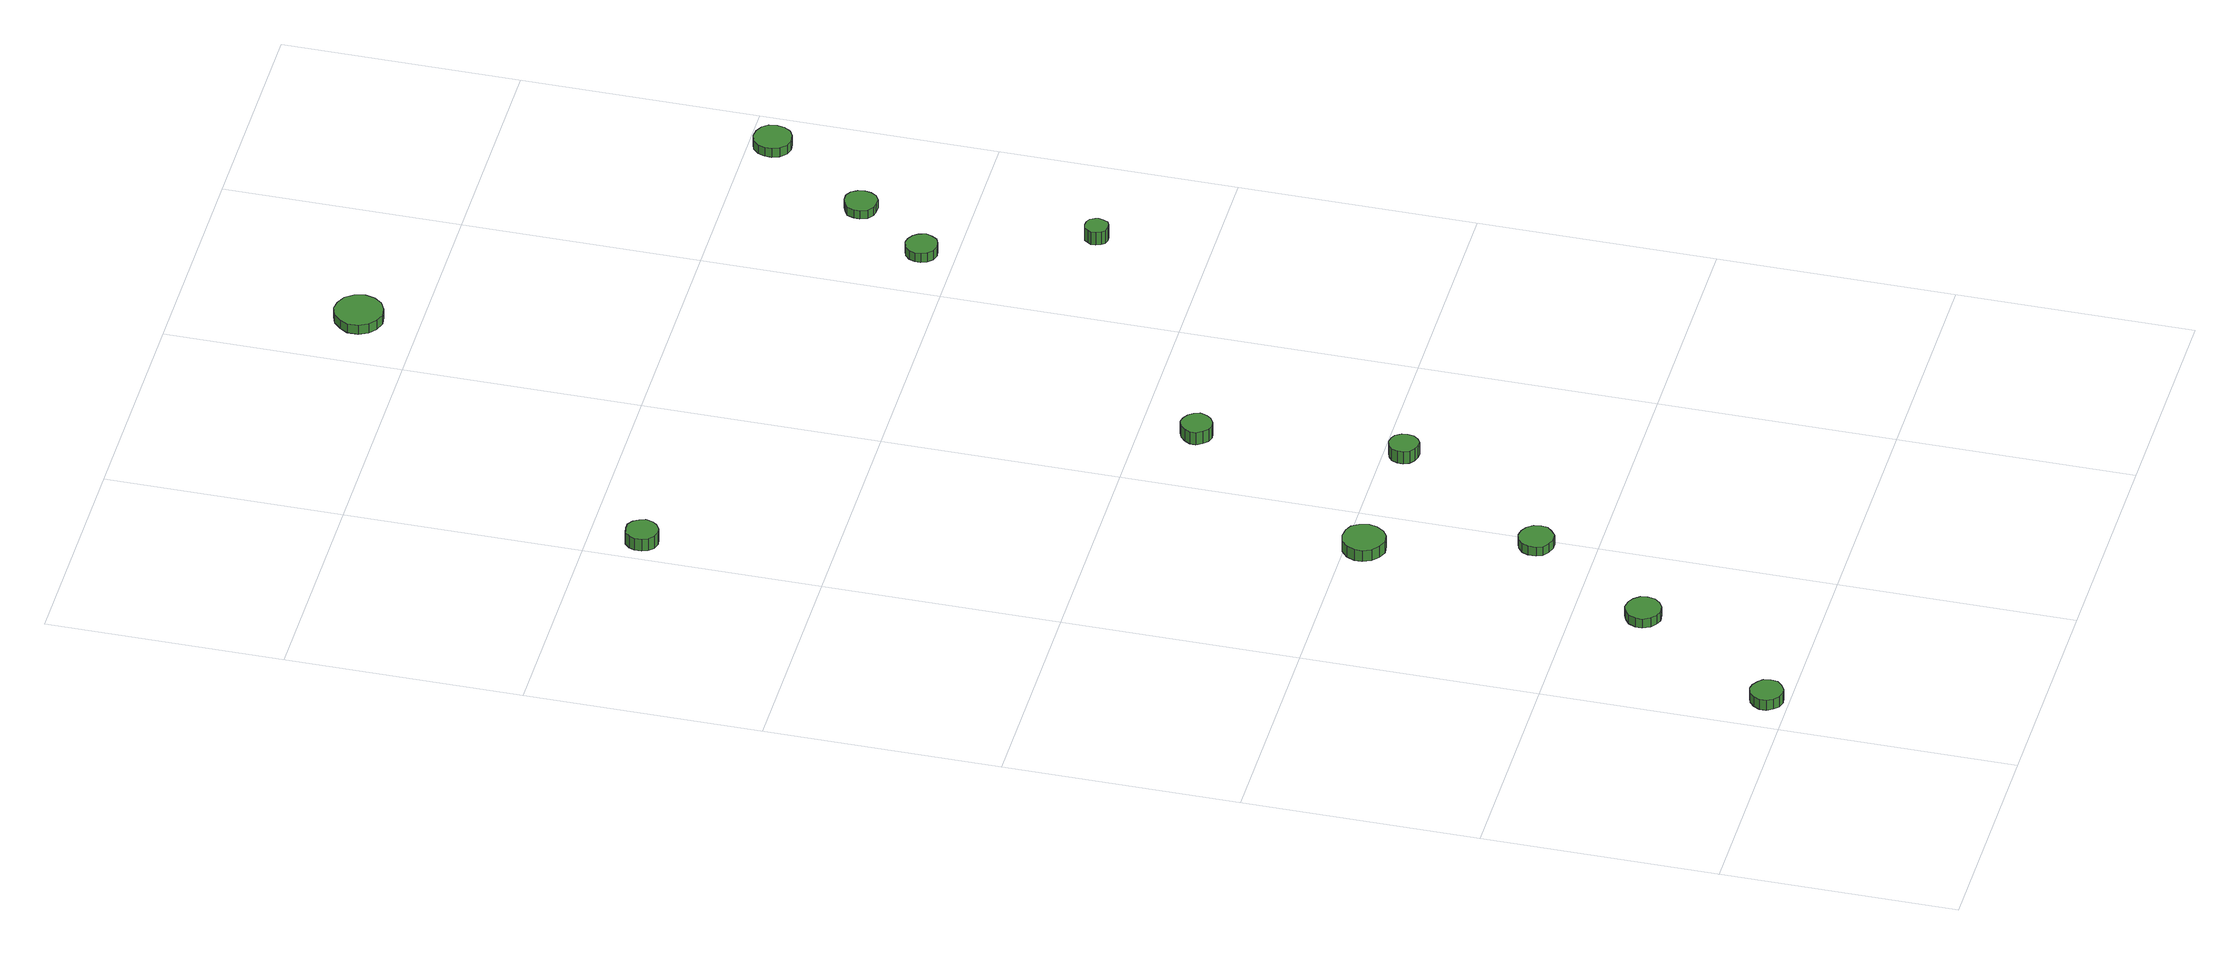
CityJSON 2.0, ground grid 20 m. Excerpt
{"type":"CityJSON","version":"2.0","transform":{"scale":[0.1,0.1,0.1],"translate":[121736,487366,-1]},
"CityObjects":{
"tree1":{"type":"SolitaryVegetationObject","attributes":{"function":"something"},"geometry":[{"type":"MultiSurface","lod":"1","boundaries":[[[0,1,2,3,4,5,6,7,8,9,10,11,12,13,14]],[[15,16,17,18,19,20,21,22,23,24,25,26,27,28,29]],[[0,29,28,1]],[[1,28,27,2]],[[2,27,26,3]],[[3,26,25,4]],[[4,25,24,5]],[[5,24,23,6]],[[6,23,22,7]],[[7,22,21,8]],[[8,21,20,9]],[[9,20,19,10]],[[10,19,18,11]],[[11,18,17,12]],[[12,17,16,13]],[[13,16,15,14]],[[14,15,29,0]]]}]},
"tree2":{"type":"SolitaryVegetationObject","attributes":{"function":"something"},"geometry":[{"type":"MultiSurface","lod":"1","boundaries":[[[30,31,32,33,34,35,36,37,38,39,40,41,42,43,44]],[[45,46,47,48,49,50,51,52,53,54,55,56,57,58,59]],[[30,59,58,31]],[[31,58,57,32]],[[32,57,56,33]],[[33,56,55,34]],[[34,55,54,35]],[[35,54,53,36]],[[36,53,52,37]],[[37,52,51,38]],[[38,51,50,39]],[[39,50,49,40]],[[40,49,48,41]],[[41,48,47,42]],[[42,47,46,43]],[[43,46,45,44]],[[44,45,59,30]]]}]},
"tree3":{"type":"SolitaryVegetationObject","attributes":{"function":"something"},"geometry":[{"type":"MultiSurface","lod":"1","boundaries":[[[60,61,62,63,64,65,66,67,68,69,70,71,72,73,74]],[[75,76,77,78,79,80,81,82,83,84,85,86,87,88,89]],[[60,89,88,61]],[[61,88,87,62]],[[62,87,86,63]],[[63,86,85,64]],[[64,85,84,65]],[[65,84,83,66]],[[66,83,82,67]],[[67,82,81,68]],[[68,81,80,69]],[[69,80,79,70]],[[70,79,78,71]],[[71,78,77,72]],[[72,77,76,73]],[[73,76,75,74]],[[74,75,89,60]]]}]},
"tree4":{"type":"SolitaryVegetationObject","attributes":{"function":"something"},"geometry":[{"type":"MultiSurface","lod":"1","boundaries":[[[90,91,92,93,94,95,96,97,98,99,100,101,102,103,104]],[[105,106,107,108,109,110,111,112,113,114,115,116,117,118,119]],[[90,119,118,91]],[[91,118,117,92]],[[92,117,116,93]],[[93,116,115,94]],[[94,115,114,95]],[[95,114,113,96]],[[96,113,112,97]],[[97,112,111,98]],[[98,111,110,99]],[[99,110,109,100]],[[100,109,108,101]],[[101,108,107,102]],[[102,107,106,103]],[[103,106,105,104]],[[104,105,119,90]]]}]},
"tree5":{"type":"SolitaryVegetationObject","attributes":{"function":"something"},"geometry":[{"type":"MultiSurface","lod":"1","boundaries":[[[120,121,122,123,124,125,126,127,128,129,130,131,132,133,134]],[[135,136,137,138,139,140,141,142,143,144,145,146,147,148,149]],[[120,149,148,121]],[[121,148,147,122]],[[122,147,146,123]],[[123,146,145,124]],[[124,145,144,125]],[[125,144,143,126]],[[126,143,142,127]],[[127,142,141,128]],[[128,141,140,129]],[[129,140,139,130]],[[130,139,138,131]],[[131,138,137,132]],[[132,137,136,133]],[[133,136,135,134]],[[134,135,149,120]]]}]},
"tree6":{"type":"SolitaryVegetationObject","attributes":{"function":"something"},"geometry":[{"type":"MultiSurface","lod":"1","boundaries":[[[150,151,152,153,154,155,156,157,158,159,160,161,162,163,164]],[[165,166,167,168,169,170,171,172,173,174,175,176,177,178,179]],[[150,179,178,151]],[[151,178,177,152]],[[152,177,176,153]],[[153,176,175,154]],[[154,175,174,155]],[[155,174,173,156]],[[156,173,172,157]],[[157,172,171,158]],[[158,171,170,159]],[[159,170,169,160]],[[160,169,168,161]],[[161,168,167,162]],[[162,167,166,163]],[[163,166,165,164]],[[164,165,179,150]]]}]},
"tree7":{"type":"SolitaryVegetationObject","attributes":{"function":"something"},"geometry":[{"type":"MultiSurface","lod":"1","boundaries":[[[180,181,182,183,184,185,186,187,188,189,190,191,192,193,194]],[[195,196,197,198,199,200,201,202,203,204,205,206,207,208,209]],[[180,209,208,181]],[[181,208,207,182]],[[182,207,206,183]],[[183,206,205,184]],[[184,205,204,185]],[[185,204,203,186]],[[186,203,202,187]],[[187,202,201,188]],[[188,201,200,189]],[[189,200,199,190]],[[190,199,198,191]],[[191,198,197,192]],[[192,197,196,193]],[[193,196,195,194]],[[194,195,209,180]]]}]},
"tree8":{"type":"SolitaryVegetationObject","attributes":{"function":"something"},"geometry":[{"type":"MultiSurface","lod":"1","boundaries":[[[210,211,212,213,214,215,216,217,218,219,220,221,222,223,224]],[[225,226,227,228,229,230,231,232,233,234,235,236,237,238,239]],[[210,239,238,211]],[[211,238,237,212]],[[212,237,236,213]],[[213,236,235,214]],[[214,235,234,215]],[[215,234,233,216]],[[216,233,232,217]],[[217,232,231,218]],[[218,231,230,219]],[[219,230,229,220]],[[220,229,228,221]],[[221,228,227,222]],[[222,227,226,223]],[[223,226,225,224]],[[224,225,239,210]]]}]},
"tree9":{"type":"SolitaryVegetationObject","attributes":{"function":"something"},"geometry":[{"type":"MultiSurface","lod":"1","boundaries":[[[240,241,242,243,244,245,246,247,248,249,250,251,252,253,254]],[[255,256,257,258,259,260,261,262,263,264,265,266,267,268,269]],[[240,269,268,241]],[[241,268,267,242]],[[242,267,266,243]],[[243,266,265,244]],[[244,265,264,245]],[[245,264,263,246]],[[246,263,262,247]],[[247,262,261,248]],[[248,261,260,249]],[[249,260,259,250]],[[250,259,258,251]],[[251,258,257,252]],[[252,257,256,253]],[[253,256,255,254]],[[254,255,269,240]]]}]},
"tree10":{"type":"SolitaryVegetationObject","attributes":{"function":"something"},"geometry":[{"type":"MultiSurface","lod":"1","boundaries":[[[270,271,272,273,274,275,276,277,278,279,280,281,282,283,284]],[[285,286,287,288,289,290,291,292,293,294,295,296,297,298,299]],[[270,299,298,271]],[[271,298,297,272]],[[272,297,296,273]],[[273,296,295,274]],[[274,295,294,275]],[[275,294,293,276]],[[276,293,292,277]],[[277,292,291,278]],[[278,291,290,279]],[[279,290,289,280]],[[280,289,288,281]],[[281,288,287,282]],[[282,287,286,283]],[[283,286,285,284]],[[284,285,299,270]]]}]},
"tree11":{"type":"SolitaryVegetationObject","attributes":{"function":"something"},"geometry":[{"type":"MultiSurface","lod":"1","boundaries":[[[300,301,302,303,304,305,306,307,308,309,310,311,312,313,314]],[[315,316,317,318,319,320,321,322,323,324,325,326,327,328,329]],[[300,329,328,301]],[[301,328,327,302]],[[302,327,326,303]],[[303,326,325,304]],[[304,325,324,305]],[[305,324,323,306]],[[306,323,322,307]],[[307,322,321,308]],[[308,321,320,309]],[[309,320,319,310]],[[310,319,318,311]],[[311,318,317,312]],[[312,317,316,313]],[[313,316,315,314]],[[314,315,329,300]]]}]},
"tree12":{"type":"SolitaryVegetationObject","attributes":{"function":"something"},"geometry":[{"type":"MultiSurface","lod":"1","boundaries":[[[330,331,332,333,334,335,336,337,338,339,340,341,342,343,344]],[[345,346,347,348,349,350,351,352,353,354,355,356,357,358,359]],[[330,359,358,331]],[[331,358,357,332]],[[332,357,356,333]],[[333,356,355,334]],[[334,355,354,335]],[[335,354,353,336]],[[336,353,352,337]],[[337,352,351,338]],[[338,351,350,339]],[[339,350,349,340]],[[340,349,348,341]],[[341,348,347,342]],[[342,347,346,343]],[[343,346,345,344]],[[344,345,359,330]]]}]}
},
"vertices":[
[51,19,16],[50,25,16],[46,29,16],[41,32,16],[36,33,16],[30,31,16],[26,27,16],[23,22,16],[23,16,16],[26,11,16],[30,7,16],[36,5,16],[41,6,16],[46,9,16],[50,13,16],[50,13,6],[46,9,6],[41,6,6],[36,5,6],[30,7,6],[26,11,6],[23,16,6],[23,22,6],[26,27,6],[30,31,6],[36,33,6],[41,32,6],[46,29,6],[50,25,6],[51,19,6],
[136,143,15],[135,149,15],[131,154,15],[126,157,15],[119,158,15],[114,156,15],[109,152,15],[106,146,15],[106,140,15],[109,134,15],[114,130,15],[119,128,15],[126,129,15],[131,132,15],[135,137,15],[135,137,6],[131,132,6],[126,129,6],[119,128,6],[114,130,6],[109,134,6],[106,140,6],[106,146,6],[109,152,6],[114,156,6],[119,158,6],[126,157,6],[131,154,6],[135,149,6],[136,143,6],
[208,250,15],[207,256,15],[203,261,15],[198,264,15],[192,265,15],[186,263,15],[181,259,15],[179,254,15],[179,247,15],[181,242,15],[186,238,15],[192,236,15],[198,236,15],[203,240,15],[207,244,15],[207,244,6],[203,240,6],[198,236,6],[192,236,6],[186,238,6],[181,242,6],[179,247,6],[179,254,6],[181,259,6],[186,263,6],[192,265,6],[198,264,6],[203,261,6],[207,256,6],[208,250,6],
[174,385,17],[172,393,17],[168,399,17],[162,402,17],[154,403,17],[147,401,17],[141,396,17],[138,389,17],[138,382,17],[141,375,17],[147,370,17],[154,367,17],[162,368,17],[168,372,17],[172,378,17],[172,378,6],[168,372,6],[162,368,6],[154,367,6],[147,370,6],[141,375,6],[138,382,6],[138,389,6],[141,396,6],[147,401,6],[154,403,6],[162,402,6],[168,399,6],[172,393,6],[174,385,6],
[37,956,19],[35,961,19],[32,966,19],[27,969,19],[22,969,19],[16,968,19],[12,964,19],[10,959,19],[10,953,19],[12,948,19],[16,944,19],[22,942,19],[27,943,19],[32,946,19],[35,950,19],[35,950,7],[32,946,7],[27,943,7],[22,942,7],[16,944,7],[12,948,7],[10,953,7],[10,959,7],[12,964,7],[16,968,7],[22,969,7],[27,969,7],[32,966,7],[35,961,7],[37,956,7],
[296,383,19],[295,388,19],[292,393,19],[288,395,19],[283,396,19],[278,394,19],[274,391,19],[272,386,19],[272,381,19],[274,376,19],[278,373,19],[283,371,19],[288,371,19],[292,374,19],[295,378,19],[295,378,7],[292,374,7],[288,371,7],[283,371,7],[278,373,7],[274,376,7],[272,381,7],[272,386,7],[274,391,7],[278,394,7],[283,396,7],[288,395,7],[292,393,7],[295,388,7],[296,383,7],
[277,552,24],[275,557,24],[272,561,24],[267,564,24],[262,565,24],[257,563,24],[253,559,24],[250,554,24],[250,549,24],[253,544,24],[257,540,24],[262,538,24],[267,539,24],[272,542,24],[275,546,24],[275,546,12],[272,542,12],[267,539,12],[262,538,12],[257,540,12],[253,544,12],[250,549,12],[250,554,12],[253,559,12],[257,563,12],[262,565,12],[267,564,12],[272,561,12],[275,557,12],[277,552,12],
[278,1250,16],[276,1259,16],[271,1266,16],[263,1270,16],[255,1271,16],[247,1268,16],[241,1262,16],[237,1255,16],[237,1246,16],[241,1238,16],[247,1233,16],[255,1230,16],[263,1231,16],[271,1235,16],[276,1242,16],[276,1242,7],[271,1235,7],[263,1231,7],[255,1230,7],[247,1233,7],[241,1238,7],[237,1246,7],[237,1255,7],[241,1262,7],[247,1268,7],[255,1271,7],[263,1270,7],[271,1266,7],[276,1259,7],[278,1250,7],
[467,828,16],[465,834,16],[462,838,16],[457,841,16],[452,842,16],[446,840,16],[442,836,16],[440,831,16],[440,826,16],[442,821,16],[446,817,16],[452,815,16],[457,816,16],[462,818,16],[465,823,16],[465,823,7],[462,818,7],[457,816,7],[452,815,7],[446,817,7],[442,821,7],[440,826,7],[440,831,7],[442,836,7],[446,840,7],[452,842,7],[457,841,7],[462,838,7],[465,834,7],[467,828,7],
[513,695,22],[512,698,22],[510,702,22],[506,704,22],[502,704,22],[498,703,22],[496,700,22],[494,697,22],[494,693,22],[496,689,22],[498,686,22],[502,685,22],[506,685,22],[510,687,22],[512,691,22],[512,691,9],[510,687,9],[506,685,9],[502,685,9],[498,686,9],[496,689,9],[494,693,9],[494,697,9],[496,700,9],[498,703,9],[502,704,9],[506,704,9],[510,702,9],[512,698,9],[513,695,9],
[512,890,15],[511,896,15],[508,901,15],[503,904,15],[497,904,15],[492,902,15],[487,899,15],[485,893,15],[485,888,15],[487,882,15],[492,878,15],[497,877,15],[503,877,15],[508,880,15],[511,885,15],[511,885,7],[508,880,7],[503,877,7],[497,877,7],[492,878,7],[487,882,7],[485,888,7],[485,893,7],[487,899,7],[492,902,7],[497,904,7],[503,904,7],[508,901,7],[511,896,7],[512,890,7],
[579,980,16],[578,987,16],[574,992,16],[568,995,16],[561,996,16],[555,994,16],[550,989,16],[548,983,16],[548,977,16],[550,971,16],[555,966,16],[561,964,16],[568,965,16],[574,968,16],[578,974,16],[578,974,7],[574,968,7],[568,965,7],[561,964,7],[555,966,7],[550,971,7],[548,977,7],[548,983,7],[550,989,7],[555,994,7],[561,996,7],[568,995,7],[574,992,7],[578,987,7],[579,980,7]
]}
